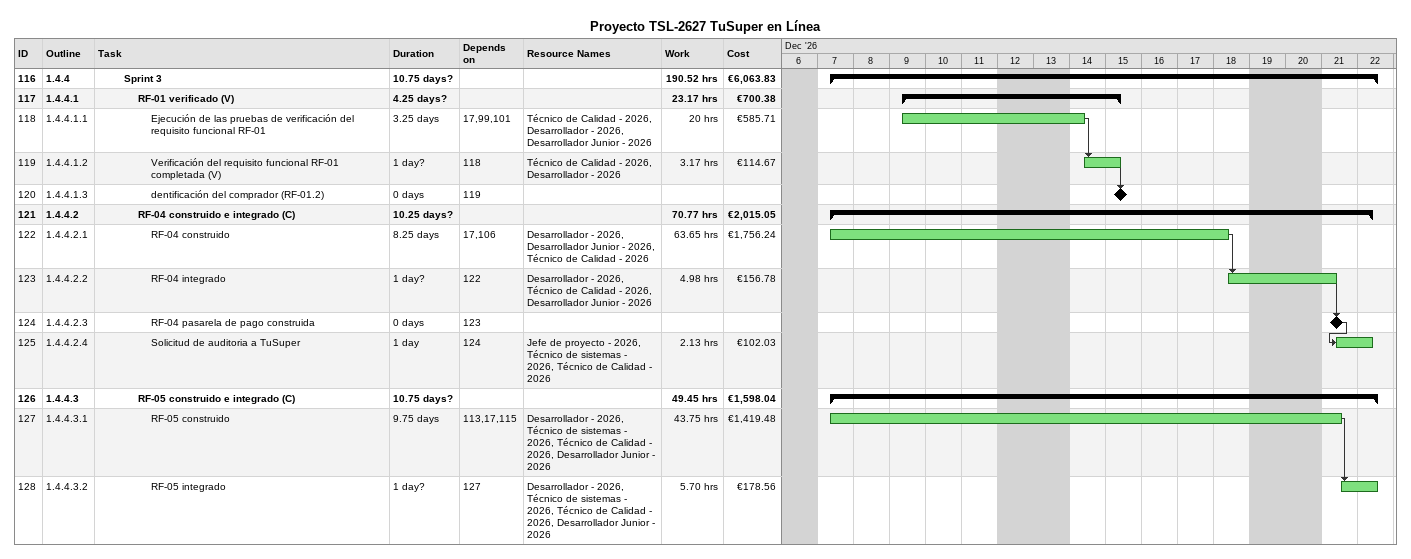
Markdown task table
Proyecto TSL-2627 TuSuper en Línea

| ID | WBS | Task | Duration | Start | Finish | Predecessors | Resources | Work (h) | Cost (€) |
|---|---|---|---|---|---|---|---|---|---|
| 116 | 1.4.4 | **Sprint 3** | 10.75d? | 2026-12-07 | 2026-12-22 |  |  | 190.52 | 6063.83 |
| 117 | 1.4.4.1 | **RF-01 verificado (V)** | 4.25d? | 2026-12-09 | 2026-12-15 |  |  | 23.17 | 700.38 |
| 118 | 1.4.4.1.1 | Ejecución de las pruebas de verificación del requisito funcional RF-01 | 3.25d | 2026-12-09 | 2026-12-14 | 17, 99, 101 | Técnico de Calidad - 2026, Desarrollador - 2026, Desarrollador Junior - 2026 | 20 | 585.71 |
| 119 | 1.4.4.1.2 | Verificación del requisito funcional RF-01 completada (V) | 1d? | 2026-12-14 | 2026-12-15 | 118 | Técnico de Calidad - 2026, Desarrollador - 2026 | 3.17 | 114.67 |
| 120 | 1.4.4.1.3 | dentificación del comprador (RF-01.2) | 0d | 2026-12-15 | 2026-12-15 | 119 |  |  |  |
| 121 | 1.4.4.2 | **RF-04 construido e integrado (C)** | 10.25d? | 2026-12-07 | 2026-12-22 |  |  | 70.77 | 2015.05 |
| 122 | 1.4.4.2.1 | RF-04 construido | 8.25d | 2026-12-07 | 2026-12-18 | 17, 106 | Desarrollador - 2026, Desarrollador Junior - 2026, Técnico de Calidad - 2026 | 63.65 | 1756.24 |
| 123 | 1.4.4.2.2 | RF-04 integrado | 1d? | 2026-12-18 | 2026-12-21 | 122 | Desarrollador - 2026, Técnico de Calidad - 2026, Desarrollador Junior - 2026 | 4.98 | 156.78 |
| 124 | 1.4.4.2.3 | RF-04 pasarela de pago construida | 0d | 2026-12-21 | 2026-12-21 | 123 |  |  |  |
| 125 | 1.4.4.2.4 | Solicitud de auditoria a TuSuper | 1d | 2026-12-21 | 2026-12-22 | 124 | Jefe de proyecto - 2026, Técnico de sistemas - 2026, Técnico de Calidad - 2026 | 2.13 | 102.03 |
| 126 | 1.4.4.3 | **RF-05 construido e integrado (C)** | 10.75d? | 2026-12-07 | 2026-12-22 |  |  | 49.45 | 1598.04 |
| 127 | 1.4.4.3.1 | RF-05 construido | 9.75d | 2026-12-07 | 2026-12-21 | 113, 17, 115 | Desarrollador - 2026, Técnico de sistemas - 2026, Técnico de Calidad - 2026, Desarrollador Junior - 2026 | 43.75 | 1419.48 |
| 128 | 1.4.4.3.2 | RF-05 integrado | 1d? | 2026-12-21 | 2026-12-22 | 127 | Desarrollador - 2026, Técnico de sistemas - 2026, Técnico de Calidad - 2026, Desarrollador Junior - 2026 | 5.70 | 178.56 |
